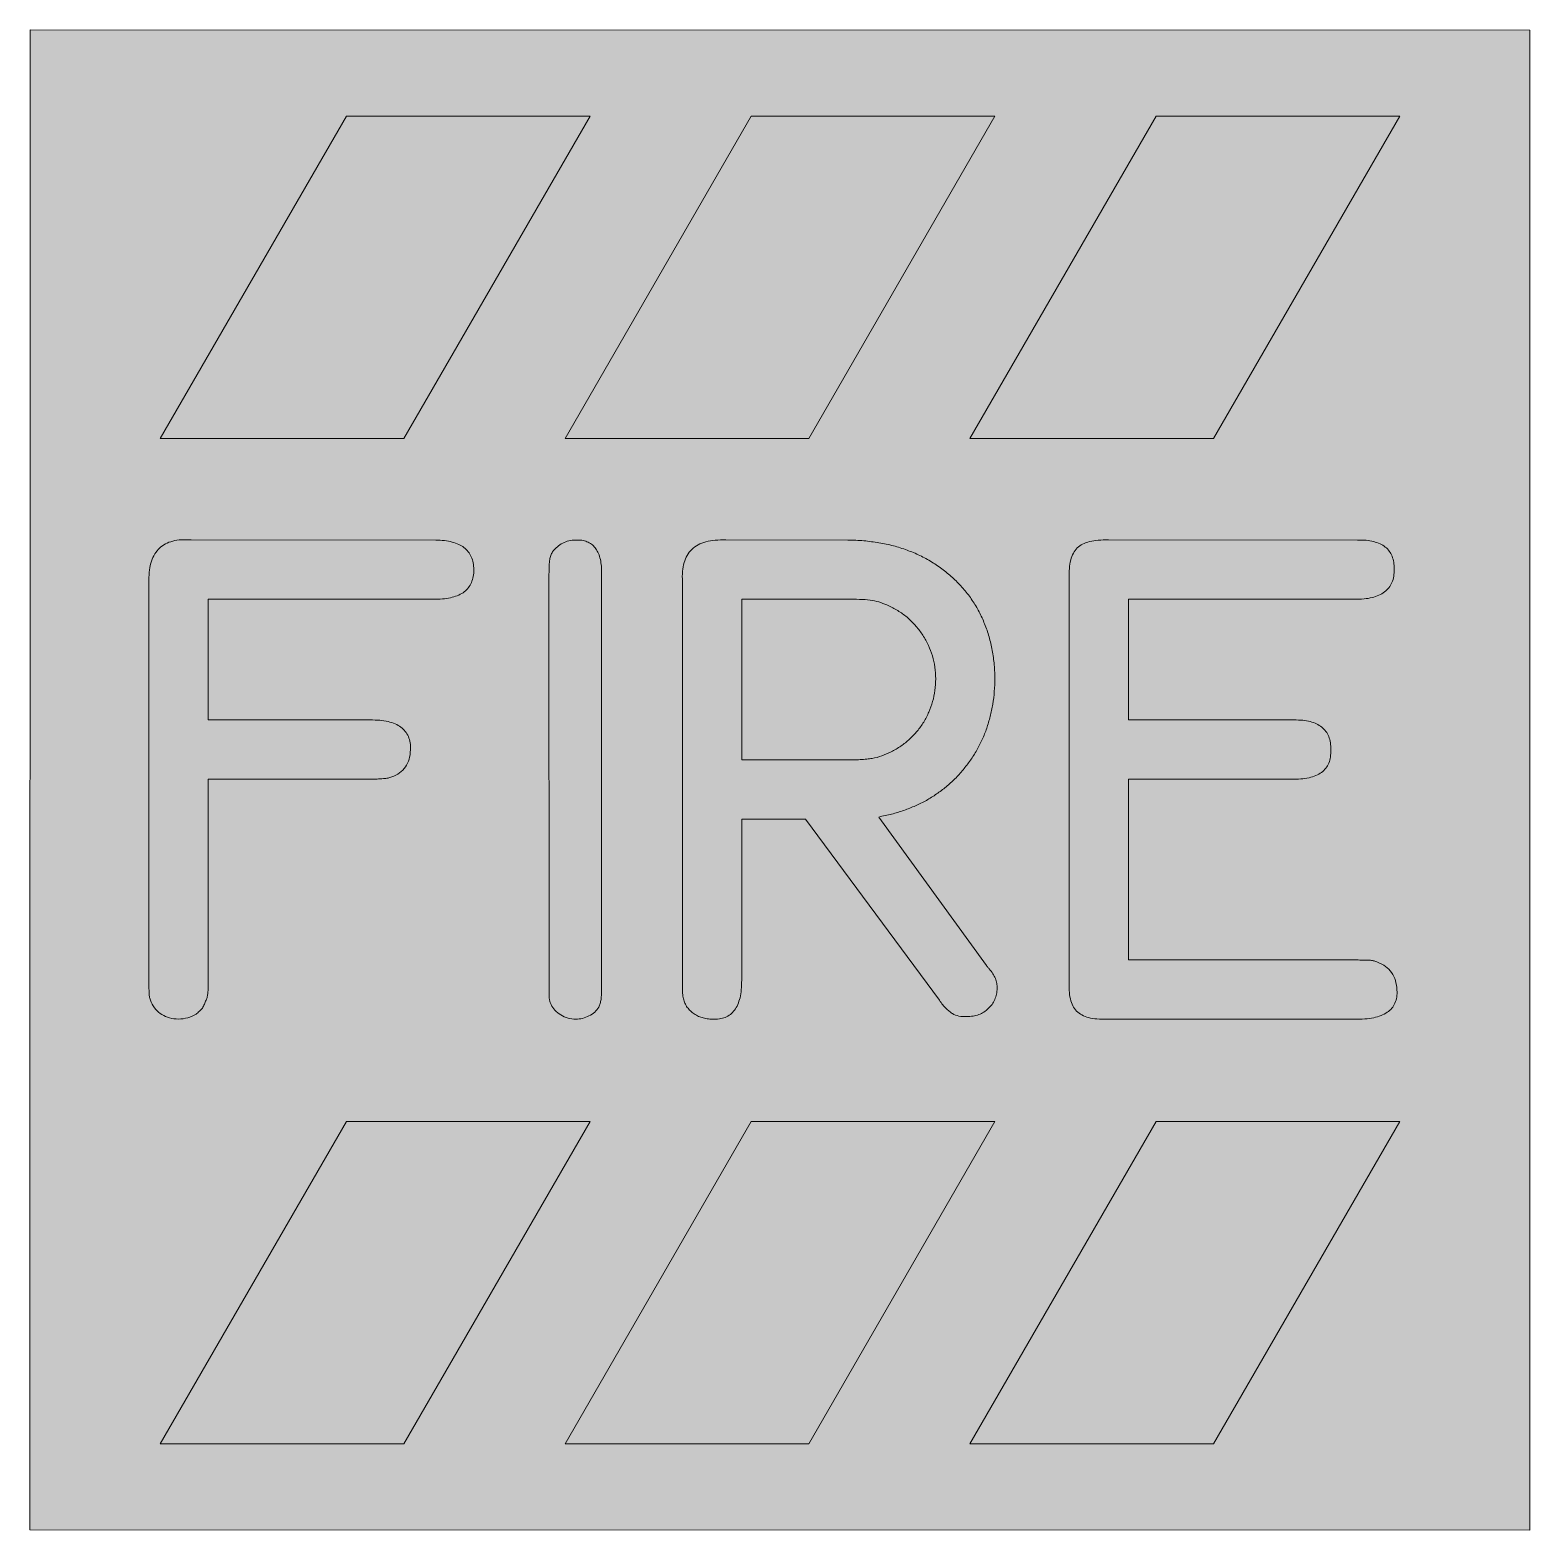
# Model space of a CAD drawing. Header units: inches. Extents: x 96.3 to 114, y 139.7 to 157.4.
import ezdxf

# ---------------------------------------------------------------- set-up
doc = ezdxf.new("R2010")
doc.units = ezdxf.units.IN
doc.header["$MEASUREMENT"] = 0

# ---------------------------------------------------------------- blocks, each defined once
blk = doc.blocks.new('block 2')
at = {"true_color": 0xffffff}
h = blk.add_hatch(color=7, dxfattribs=at)
h.dxf.hatch_style = 2
h.paths.add_polyline_path([(113.992, 139.654), (113.993, 157.383), (96.264, 157.385), (96.262, 139.656)])
at = {"color": 7, "lineweight": 5, "true_color": 0xffffff}
blk.add_lwpolyline([(113.992, 139.654), (113.993, 157.383), (96.264, 157.385), (96.262, 139.656), (113.992, 139.654)], dxfattribs=at)
blk = doc.blocks.new('block 3')
at = {"color": 7, "lineweight": 5, "true_color": 0xffffff}
blk.add_lwpolyline([(109.573, 156.368), (112.453, 156.368), (110.253, 152.558), (107.373, 152.558), (109.573, 156.368)], dxfattribs=at)
blk = doc.blocks.new('block 4')
at = {"color": 7, "lineweight": 5, "true_color": 0xffffff}
blk.add_lwpolyline([(102.882, 156.368), (100.683, 152.558), (97.802, 152.558), (100.002, 156.368), (102.882, 156.368)], dxfattribs=at)
blk = doc.blocks.new('block 5')
at = {"color": 7, "lineweight": 5, "true_color": 0xffffff}
blk.add_open_spline([(102.438, 151.216), (102.456, 151.237), (102.475, 151.258), (102.496, 151.276), (102.515, 151.293), (102.537, 151.308), (102.56, 151.32), (102.583, 151.331), (102.607, 151.341), (102.633, 151.347), (102.659, 151.353), (102.686, 151.355), (102.713, 151.356), (102.737, 151.356), (102.761, 151.356), (102.784, 151.353), (102.805, 151.35), (102.826, 151.343), (102.846, 151.336), (102.864, 151.328), (102.882, 151.319), (102.899, 151.307), (102.915, 151.295), (102.929, 151.281), (102.942, 151.265), (102.955, 151.249), (102.966, 151.231), (102.975, 151.212), (102.985, 151.191), (102.993, 151.169), (103, 151.146), (103.007, 151.12), (103.011, 151.094), (103.014, 151.068), (103.018, 151.038), (103.019, 151.008), (103.019, 150.978), (103.019, 150.978), (103.019, 146.08), (103.019, 146.08), (103.019, 146.05), (103.02, 146.019), (103.018, 145.989), (103.017, 145.968), (103.015, 145.947), (103.012, 145.926), (103.01, 145.91), (103.006, 145.895), (103.002, 145.879), (102.998, 145.864), (102.992, 145.848), (102.986, 145.833), (102.971, 145.813), (102.956, 145.793), (102.938, 145.776), (102.918, 145.758), (102.895, 145.744), (102.87, 145.732), (102.845, 145.719), (102.82, 145.708), (102.793, 145.702), (102.767, 145.696), (102.74, 145.694), (102.713, 145.692), (102.682, 145.695), (102.651, 145.698), (102.622, 145.706), (102.592, 145.713), (102.563, 145.726), (102.537, 145.742), (102.511, 145.757), (102.487, 145.775), (102.468, 145.797), (102.45, 145.817), (102.436, 145.841), (102.422, 145.865), (102.417, 145.876), (102.412, 145.888), (102.408, 145.9), (102.405, 145.912), (102.403, 145.925), (102.401, 145.937), (102.399, 145.956), (102.399, 145.974), (102.399, 145.993), (102.398, 146.022), (102.399, 146.051), (102.399, 146.081), (102.399, 146.081), (102.397, 150.951), (102.397, 150.951), (102.398, 150.987), (102.398, 151.022), (102.4, 151.057), (102.401, 151.08), (102.402, 151.103), (102.406, 151.126), (102.409, 151.143), (102.412, 151.159), (102.418, 151.174), (102.424, 151.189), (102.431, 151.202), (102.438, 151.216)], degree=3, knots=[0, 0, 0, 0, 1, 1, 1, 2, 2, 2, 3, 3, 3, 4, 4, 4, 5, 5, 5, 6, 6, 6, 7, 7, 7, 8, 8, 8, 9, 9, 9, 10, 10, 10, 11, 11, 11, 12, 12, 12, 13, 13, 13, 14, 14, 14, 15, 15, 15, 16, 16, 16, 17, 17, 17, 18, 18, 18, 19, 19, 19, 20, 20, 20, 21, 21, 21, 22, 22, 22, 23, 23, 23, 24, 24, 24, 25, 25, 25, 26, 26, 26, 27, 27, 27, 28, 28, 28, 29, 29, 29, 30, 30, 30, 31, 31, 31, 32, 32, 32, 33, 33, 33, 34, 34, 34, 34], dxfattribs=at)
blk = doc.blocks.new('block 6')
at = {"color": 7, "lineweight": 5, "true_color": 0xffffff}
blk.add_open_spline([(108.547, 146.156), (108.547, 146.156), (108.546, 150.902), (108.546, 150.902), (108.545, 150.941), (108.545, 150.981), (108.548, 151.02), (108.551, 151.054), (108.557, 151.087), (108.565, 151.12), (108.573, 151.148), (108.582, 151.176), (108.596, 151.201), (108.608, 151.224), (108.623, 151.245), (108.642, 151.263), (108.66, 151.281), (108.682, 151.295), (108.704, 151.307), (108.731, 151.321), (108.759, 151.331), (108.787, 151.338), (108.82, 151.346), (108.854, 151.351), (108.888, 151.354), (108.929, 151.357), (108.97, 151.357), (109.01, 151.358), (109.01, 151.358), (111.953, 151.356), (111.953, 151.356), (111.988, 151.356), (112.023, 151.356), (112.057, 151.353), (112.087, 151.35), (112.116, 151.344), (112.146, 151.337), (112.171, 151.33), (112.197, 151.322), (112.221, 151.311), (112.243, 151.301), (112.263, 151.288), (112.282, 151.273), (112.3, 151.259), (112.316, 151.243), (112.329, 151.225), (112.343, 151.206), (112.354, 151.186), (112.362, 151.164), (112.372, 151.142), (112.378, 151.118), (112.382, 151.094), (112.386, 151.067), (112.387, 151.039), (112.387, 151.012), (112.387, 150.983), (112.386, 150.955), (112.382, 150.927), (112.378, 150.902), (112.371, 150.877), (112.361, 150.854), (112.352, 150.832), (112.34, 150.811), (112.325, 150.792), (112.311, 150.774), (112.294, 150.757), (112.275, 150.743), (112.254, 150.727), (112.232, 150.714), (112.208, 150.704), (112.182, 150.692), (112.155, 150.683), (112.127, 150.677), (112.096, 150.669), (112.063, 150.663), (112.031, 150.661), (111.994, 150.657), (111.957, 150.658), (111.919, 150.658), (111.919, 150.658), (109.246, 150.658), (109.246, 150.658), (109.246, 150.658), (109.246, 149.229), (109.246, 149.229), (109.246, 149.229), (111.203, 149.229), (111.203, 149.229), (111.238, 149.229), (111.273, 149.229), (111.307, 149.226), (111.337, 149.223), (111.366, 149.218), (111.396, 149.21), (111.421, 149.203), (111.447, 149.194), (111.471, 149.183), (111.493, 149.172), (111.513, 149.16), (111.532, 149.144), (111.55, 149.13), (111.567, 149.113), (111.58, 149.094), (111.594, 149.075), (111.605, 149.054), (111.614, 149.032), (111.623, 149.009), (111.63, 148.985), (111.633, 148.96), (111.637, 148.932), (111.638, 148.903), (111.638, 148.875), (111.638, 148.847), (111.638, 148.819), (111.634, 148.791), (111.631, 148.767), (111.625, 148.742), (111.615, 148.72), (111.606, 148.698), (111.594, 148.678), (111.579, 148.659), (111.565, 148.641), (111.547, 148.624), (111.529, 148.61), (111.508, 148.595), (111.486, 148.583), (111.462, 148.573), (111.436, 148.562), (111.409, 148.554), (111.381, 148.547), (111.349, 148.54), (111.316, 148.535), (111.283, 148.532), (111.246, 148.529), (111.208, 148.53), (111.17, 148.53), (111.17, 148.53), (109.246, 148.53), (109.246, 148.53), (109.246, 148.53), (109.246, 146.392), (109.246, 146.392), (109.246, 146.392), (111.961, 146.392), (111.961, 146.392), (111.991, 146.391), (112.021, 146.391), (112.051, 146.391), (112.07, 146.39), (112.089, 146.39), (112.109, 146.388), (112.123, 146.387), (112.137, 146.385), (112.151, 146.381), (112.164, 146.377), (112.178, 146.371), (112.191, 146.366), (112.224, 146.351), (112.258, 146.335), (112.287, 146.314), (112.314, 146.295), (112.338, 146.27), (112.357, 146.243), (112.377, 146.215), (112.392, 146.183), (112.402, 146.15), (112.413, 146.114), (112.417, 146.075), (112.421, 146.037), (112.422, 146.009), (112.422, 145.981), (112.418, 145.953), (112.414, 145.929), (112.407, 145.905), (112.397, 145.882), (112.387, 145.86), (112.374, 145.84), (112.359, 145.822), (112.343, 145.803), (112.324, 145.787), (112.304, 145.774), (112.282, 145.758), (112.258, 145.745), (112.233, 145.735), (112.205, 145.724), (112.175, 145.716), (112.146, 145.71), (112.111, 145.702), (112.076, 145.697), (112.041, 145.695), (112.001, 145.692), (111.96, 145.692), (111.919, 145.692), (111.919, 145.692), (108.993, 145.692), (108.993, 145.692), (108.953, 145.692), (108.914, 145.692), (108.874, 145.695), (108.841, 145.697), (108.807, 145.702), (108.775, 145.711), (108.747, 145.718), (108.72, 145.728), (108.695, 145.742), (108.672, 145.754), (108.651, 145.769), (108.633, 145.787), (108.615, 145.805), (108.6, 145.827), (108.589, 145.85), (108.576, 145.876), (108.567, 145.904), (108.56, 145.932), (108.553, 145.966), (108.548, 145.999), (108.546, 146.033), (108.543, 146.074), (108.545, 146.115), (108.547, 146.156)], degree=3, knots=[0, 0, 0, 0, 1, 1, 1, 2, 2, 2, 3, 3, 3, 4, 4, 4, 5, 5, 5, 6, 6, 6, 7, 7, 7, 8, 8, 8, 9, 9, 9, 10, 10, 10, 11, 11, 11, 12, 12, 12, 13, 13, 13, 14, 14, 14, 15, 15, 15, 16, 16, 16, 17, 17, 17, 18, 18, 18, 19, 19, 19, 20, 20, 20, 21, 21, 21, 22, 22, 22, 23, 23, 23, 24, 24, 24, 25, 25, 25, 26, 26, 26, 27, 27, 27, 28, 28, 28, 29, 29, 29, 30, 30, 30, 31, 31, 31, 32, 32, 32, 33, 33, 33, 34, 34, 34, 35, 35, 35, 36, 36, 36, 37, 37, 37, 38, 38, 38, 39, 39, 39, 40, 40, 40, 41, 41, 41, 42, 42, 42, 43, 43, 43, 44, 44, 44, 45, 45, 45, 46, 46, 46, 47, 47, 47, 48, 48, 48, 49, 49, 49, 50, 50, 50, 51, 51, 51, 52, 52, 52, 53, 53, 53, 54, 54, 54, 55, 55, 55, 56, 56, 56, 57, 57, 57, 58, 58, 58, 59, 59, 59, 60, 60, 60, 61, 61, 61, 62, 62, 62, 63, 63, 63, 64, 64, 64, 65, 65, 65, 66, 66, 66, 67, 67, 67, 68, 68, 68, 69, 69, 69, 70, 70, 70, 71, 71, 71, 72, 72, 72, 73, 73, 73, 73], dxfattribs=at)
blk = doc.blocks.new('block 7')
at = {"color": 7, "lineweight": 5, "true_color": 0xffffff}
blk.add_lwpolyline([(102.588, 140.671), (104.787, 144.481), (107.668, 144.481), (105.468, 140.671), (102.588, 140.671)], dxfattribs=at)
blk = doc.blocks.new('block 8')
at = {"color": 7, "lineweight": 5, "true_color": 0xffffff}
blk.add_lwpolyline([(102.882, 144.481), (100.683, 140.671), (97.802, 140.671), (100.002, 144.481), (102.882, 144.481)], dxfattribs=at)
blk = doc.blocks.new('block 9')
at = {"color": 7, "lineweight": 5, "true_color": 0xffffff}
blk.add_lwpolyline([(109.573, 144.481), (112.453, 144.481), (110.253, 140.671), (107.373, 140.671), (109.573, 144.481)], dxfattribs=at)
blk = doc.blocks.new('block 10')
at = {"color": 7, "lineweight": 5, "true_color": 0xffffff}
blk.add_open_spline([(103.975, 146.186), (103.975, 146.186), (103.974, 150.866), (103.974, 150.866), (103.973, 150.906), (103.972, 150.946), (103.975, 150.986), (103.978, 151.021), (103.984, 151.056), (103.994, 151.089), (104.002, 151.119), (104.015, 151.148), (104.03, 151.175), (104.046, 151.201), (104.064, 151.225), (104.086, 151.246), (104.108, 151.267), (104.133, 151.284), (104.16, 151.299), (104.189, 151.314), (104.219, 151.326), (104.251, 151.334), (104.287, 151.344), (104.324, 151.351), (104.361, 151.354), (104.403, 151.358), (104.446, 151.358), (104.489, 151.358), (104.489, 151.358), (105.93, 151.356), (105.93, 151.356), (105.993, 151.354), (106.055, 151.352), (106.118, 151.347), (106.178, 151.341), (106.238, 151.333), (106.298, 151.323), (106.355, 151.314), (106.413, 151.302), (106.469, 151.288), (106.523, 151.273), (106.577, 151.256), (106.629, 151.237), (106.681, 151.218), (106.731, 151.197), (106.781, 151.173), (106.83, 151.149), (106.877, 151.124), (106.924, 151.095), (106.969, 151.067), (107.014, 151.037), (107.057, 151.004), (107.099, 150.971), (107.14, 150.936), (107.18, 150.9), (107.219, 150.863), (107.256, 150.824), (107.292, 150.784), (107.326, 150.744), (107.359, 150.703), (107.389, 150.659), (107.419, 150.617), (107.447, 150.572), (107.472, 150.526), (107.497, 150.48), (107.519, 150.432), (107.539, 150.383), (107.56, 150.334), (107.578, 150.283), (107.594, 150.232), (107.609, 150.179), (107.622, 150.126), (107.633, 150.072), (107.644, 150.016), (107.652, 149.96), (107.658, 149.903), (107.663, 149.844), (107.666, 149.784), (107.669, 149.725), (107.667, 149.672), (107.665, 149.619), (107.661, 149.567), (107.657, 149.516), (107.651, 149.466), (107.643, 149.415), (107.635, 149.367), (107.624, 149.318), (107.612, 149.27), (107.6, 149.223), (107.587, 149.177), (107.571, 149.131), (107.556, 149.086), (107.538, 149.042), (107.518, 148.999), (107.499, 148.956), (107.478, 148.913), (107.454, 148.872), (107.431, 148.831), (107.405, 148.792), (107.378, 148.753), (107.351, 148.714), (107.322, 148.676), (107.292, 148.64), (107.261, 148.603), (107.229, 148.567), (107.196, 148.534), (107.162, 148.5), (107.127, 148.469), (107.091, 148.439), (107.055, 148.409), (107.017, 148.381), (106.978, 148.354), (106.939, 148.327), (106.899, 148.302), (106.858, 148.279), (106.816, 148.255), (106.773, 148.234), (106.729, 148.215), (106.684, 148.195), (106.639, 148.177), (106.592, 148.16), (106.544, 148.144), (106.496, 148.129), (106.447, 148.116), (106.397, 148.103), (106.346, 148.093), (106.295, 148.082), (106.295, 148.082), (107.569, 146.328), (107.569, 146.328), (107.572, 146.322), (107.576, 146.316), (107.58, 146.311), (107.587, 146.302), (107.594, 146.294), (107.602, 146.286), (107.617, 146.267), (107.631, 146.249), (107.644, 146.229), (107.656, 146.211), (107.666, 146.192), (107.674, 146.173), (107.681, 146.154), (107.686, 146.134), (107.69, 146.115), (107.693, 146.096), (107.694, 146.077), (107.695, 146.058), (107.693, 146.034), (107.692, 146.011), (107.687, 145.988), (107.683, 145.966), (107.675, 145.944), (107.666, 145.924), (107.657, 145.904), (107.647, 145.885), (107.634, 145.867), (107.621, 145.849), (107.606, 145.832), (107.59, 145.817), (107.574, 145.801), (107.556, 145.788), (107.537, 145.776), (107.518, 145.764), (107.498, 145.754), (107.477, 145.746), (107.455, 145.739), (107.433, 145.733), (107.41, 145.729), (107.386, 145.725), (107.361, 145.724), (107.336, 145.722), (107.305, 145.722), (107.273, 145.723), (107.243, 145.729), (107.215, 145.735), (107.189, 145.744), (107.165, 145.759), (107.152, 145.766), (107.141, 145.775), (107.129, 145.785), (107.116, 145.796), (107.103, 145.807), (107.091, 145.819), (107.077, 145.833), (107.064, 145.847), (107.052, 145.862), (107.038, 145.879), (107.025, 145.898), (107.012, 145.916), (107.012, 145.916), (105.428, 148.057), (105.428, 148.057), (105.428, 148.057), (104.675, 148.057), (104.675, 148.057), (104.675, 148.057), (104.675, 146.152), (104.675, 146.152), (104.674, 146.115), (104.673, 146.078), (104.67, 146.041), (104.667, 146.009), (104.662, 145.976), (104.655, 145.945), (104.648, 145.917), (104.639, 145.89), (104.628, 145.865), (104.617, 145.842), (104.605, 145.82), (104.59, 145.799), (104.576, 145.781), (104.56, 145.763), (104.542, 145.749), (104.523, 145.735), (104.503, 145.723), (104.481, 145.714), (104.459, 145.705), (104.435, 145.699), (104.411, 145.696), (104.384, 145.692), (104.356, 145.692), (104.329, 145.692), (104.308, 145.693), (104.286, 145.694), (104.266, 145.697), (104.246, 145.7), (104.226, 145.705), (104.207, 145.711), (104.188, 145.716), (104.17, 145.723), (104.152, 145.732), (104.135, 145.74), (104.118, 145.751), (104.102, 145.762), (104.087, 145.774), (104.072, 145.786), (104.059, 145.799), (104.046, 145.813), (104.035, 145.828), (104.024, 145.844), (104.014, 145.859), (104.005, 145.876), (103.998, 145.893), (103.991, 145.911), (103.987, 145.93), (103.982, 145.948), (103.981, 145.959), (103.979, 145.97), (103.978, 145.98), (103.976, 145.994), (103.976, 146.007), (103.975, 146.02), (103.974, 146.041), (103.974, 146.063), (103.974, 146.084), (103.974, 146.118), (103.974, 146.152), (103.975, 146.186)], degree=3, knots=[0, 0, 0, 0, 1, 1, 1, 2, 2, 2, 3, 3, 3, 4, 4, 4, 5, 5, 5, 6, 6, 6, 7, 7, 7, 8, 8, 8, 9, 9, 9, 10, 10, 10, 11, 11, 11, 12, 12, 12, 13, 13, 13, 14, 14, 14, 15, 15, 15, 16, 16, 16, 17, 17, 17, 18, 18, 18, 19, 19, 19, 20, 20, 20, 21, 21, 21, 22, 22, 22, 23, 23, 23, 24, 24, 24, 25, 25, 25, 26, 26, 26, 27, 27, 27, 28, 28, 28, 29, 29, 29, 30, 30, 30, 31, 31, 31, 32, 32, 32, 33, 33, 33, 34, 34, 34, 35, 35, 35, 36, 36, 36, 37, 37, 37, 38, 38, 38, 39, 39, 39, 40, 40, 40, 41, 41, 41, 42, 42, 42, 43, 43, 43, 44, 44, 44, 45, 45, 45, 46, 46, 46, 47, 47, 47, 48, 48, 48, 49, 49, 49, 50, 50, 50, 51, 51, 51, 52, 52, 52, 53, 53, 53, 54, 54, 54, 55, 55, 55, 56, 56, 56, 57, 57, 57, 58, 58, 58, 59, 59, 59, 60, 60, 60, 61, 61, 61, 62, 62, 62, 63, 63, 63, 64, 64, 64, 65, 65, 65, 66, 66, 66, 67, 67, 67, 68, 68, 68, 69, 69, 69, 70, 70, 70, 71, 71, 71, 72, 72, 72, 73, 73, 73, 74, 74, 74, 75, 75, 75, 76, 76, 76, 77, 77, 77, 78, 78, 78, 79, 79, 79, 80, 80, 80, 81, 81, 81, 82, 82, 82, 83, 83, 83, 84, 84, 84, 85, 85, 85, 86, 86, 86, 86], dxfattribs=at)
blk = doc.blocks.new('block 11')
at = {"color": 7, "lineweight": 5, "true_color": 0xffffff}
blk.add_open_spline([(97.669, 146.151), (97.669, 146.151), (97.668, 150.882), (97.668, 150.882), (97.669, 150.923), (97.67, 150.963), (97.675, 151.003), (97.68, 151.038), (97.687, 151.073), (97.699, 151.106), (97.709, 151.136), (97.722, 151.165), (97.738, 151.191), (97.754, 151.217), (97.772, 151.24), (97.794, 151.26), (97.815, 151.28), (97.838, 151.297), (97.864, 151.311), (97.891, 151.325), (97.919, 151.335), (97.949, 151.343), (97.982, 151.352), (98.017, 151.357), (98.051, 151.359), (98.09, 151.361), (98.13, 151.359), (98.169, 151.358), (98.169, 151.358), (101.059, 151.356), (101.059, 151.356), (101.093, 151.355), (101.128, 151.353), (101.162, 151.349), (101.193, 151.345), (101.223, 151.34), (101.253, 151.332), (101.279, 151.325), (101.305, 151.316), (101.33, 151.305), (101.352, 151.294), (101.373, 151.282), (101.392, 151.267), (101.411, 151.252), (101.427, 151.236), (101.442, 151.217), (101.456, 151.199), (101.469, 151.178), (101.479, 151.157), (101.489, 151.135), (101.496, 151.111), (101.501, 151.087), (101.506, 151.06), (101.508, 151.034), (101.509, 151.007), (101.508, 150.979), (101.507, 150.951), (101.502, 150.924), (101.497, 150.9), (101.49, 150.877), (101.48, 150.854), (101.471, 150.833), (101.459, 150.812), (101.445, 150.794), (101.431, 150.775), (101.415, 150.759), (101.396, 150.744), (101.376, 150.729), (101.355, 150.717), (101.332, 150.706), (101.307, 150.695), (101.281, 150.686), (101.254, 150.679), (101.224, 150.671), (101.194, 150.665), (101.163, 150.662), (101.129, 150.658), (101.094, 150.658), (101.059, 150.658), (101.059, 150.658), (98.369, 150.658), (98.369, 150.658), (98.369, 150.658), (98.369, 149.229), (98.369, 149.229), (98.369, 149.229), (100.284, 149.229), (100.284, 149.229), (100.322, 149.229), (100.36, 149.229), (100.397, 149.226), (100.43, 149.223), (100.463, 149.217), (100.496, 149.21), (100.524, 149.203), (100.553, 149.194), (100.58, 149.183), (100.603, 149.172), (100.626, 149.16), (100.646, 149.144), (100.665, 149.13), (100.683, 149.113), (100.698, 149.094), (100.713, 149.075), (100.725, 149.054), (100.735, 149.032), (100.745, 149.009), (100.752, 148.985), (100.756, 148.96), (100.76, 148.932), (100.76, 148.903), (100.761, 148.875), (100.757, 148.837), (100.753, 148.8), (100.743, 148.764), (100.734, 148.732), (100.72, 148.701), (100.701, 148.674), (100.683, 148.647), (100.659, 148.623), (100.632, 148.604), (100.604, 148.583), (100.571, 148.569), (100.539, 148.555), (100.524, 148.551), (100.509, 148.546), (100.495, 148.543), (100.477, 148.54), (100.459, 148.538), (100.44, 148.536), (100.415, 148.534), (100.39, 148.532), (100.365, 148.531), (100.33, 148.53), (100.294, 148.53), (100.259, 148.53), (100.259, 148.53), (98.369, 148.53), (98.369, 148.53), (98.369, 148.53), (98.369, 146.15), (98.369, 146.15), (98.368, 146.12), (98.368, 146.091), (98.368, 146.061), (98.367, 146.041), (98.367, 146.021), (98.365, 146.001), (98.364, 145.987), (98.361, 145.973), (98.358, 145.96), (98.354, 145.945), (98.348, 145.931), (98.343, 145.918), (98.337, 145.901), (98.331, 145.885), (98.324, 145.868), (98.318, 145.853), (98.31, 145.838), (98.3, 145.824), (98.29, 145.81), (98.278, 145.798), (98.265, 145.786), (98.252, 145.774), (98.239, 145.763), (98.225, 145.753), (98.195, 145.732), (98.162, 145.717), (98.127, 145.708), (98.092, 145.699), (98.055, 145.696), (98.018, 145.692), (97.982, 145.695), (97.945, 145.699), (97.911, 145.708), (97.88, 145.717), (97.85, 145.731), (97.822, 145.748), (97.795, 145.764), (97.77, 145.784), (97.749, 145.808), (97.727, 145.833), (97.711, 145.862), (97.694, 145.892), (97.688, 145.907), (97.683, 145.923), (97.679, 145.939), (97.675, 145.954), (97.673, 145.97), (97.672, 145.985), (97.67, 146.007), (97.669, 146.029), (97.669, 146.051), (97.669, 146.084), (97.669, 146.118), (97.669, 146.151)], degree=3, knots=[0, 0, 0, 0, 1, 1, 1, 2, 2, 2, 3, 3, 3, 4, 4, 4, 5, 5, 5, 6, 6, 6, 7, 7, 7, 8, 8, 8, 9, 9, 9, 10, 10, 10, 11, 11, 11, 12, 12, 12, 13, 13, 13, 14, 14, 14, 15, 15, 15, 16, 16, 16, 17, 17, 17, 18, 18, 18, 19, 19, 19, 20, 20, 20, 21, 21, 21, 22, 22, 22, 23, 23, 23, 24, 24, 24, 25, 25, 25, 26, 26, 26, 27, 27, 27, 28, 28, 28, 29, 29, 29, 30, 30, 30, 31, 31, 31, 32, 32, 32, 33, 33, 33, 34, 34, 34, 35, 35, 35, 36, 36, 36, 37, 37, 37, 38, 38, 38, 39, 39, 39, 40, 40, 40, 41, 41, 41, 42, 42, 42, 43, 43, 43, 44, 44, 44, 45, 45, 45, 46, 46, 46, 47, 47, 47, 48, 48, 48, 49, 49, 49, 50, 50, 50, 51, 51, 51, 52, 52, 52, 53, 53, 53, 54, 54, 54, 55, 55, 55, 56, 56, 56, 57, 57, 57, 58, 58, 58, 59, 59, 59, 60, 60, 60, 61, 61, 61, 62, 62, 62, 63, 63, 63, 64, 64, 64, 65, 65, 65, 65], dxfattribs=at)
blk = doc.blocks.new('block 12')
at = {"color": 7, "lineweight": 5, "true_color": 0xffffff}
blk.add_lwpolyline([(102.588, 152.558), (104.787, 156.368), (107.668, 156.368), (105.468, 152.558), (102.588, 152.558)], dxfattribs=at)
blk = doc.blocks.new('block 13')
at = {"true_color": 0xffffff}
h = blk.add_hatch(color=7, dxfattribs=at)
h.dxf.hatch_style = 2
edge = h.paths.add_edge_path()
edge.add_spline(control_points=[(105.957, 150.658), (105.957, 150.658), (104.675, 150.658), (104.675, 150.658), (104.675, 150.658), (104.675, 148.757), (104.675, 148.757), (104.675, 148.757), (105.895, 148.757), (105.895, 148.757), (105.927, 148.756), (105.959, 148.756), (105.991, 148.757), (106.02, 148.757), (106.049, 148.758), (106.077, 148.76), (106.103, 148.762), (106.128, 148.764), (106.153, 148.766), (106.174, 148.769), (106.195, 148.771), (106.217, 148.775), (106.256, 148.782), (106.295, 148.791), (106.332, 148.805), (106.37, 148.818), (106.405, 148.835), (106.441, 148.853), (106.48, 148.874), (106.52, 148.895), (106.557, 148.92), (106.593, 148.945), (106.627, 148.973), (106.659, 149.003), (106.691, 149.032), (106.721, 149.063), (106.749, 149.096), (106.777, 149.131), (106.803, 149.167), (106.826, 149.205), (106.849, 149.243), (106.87, 149.282), (106.888, 149.323), (106.905, 149.363), (106.92, 149.405), (106.932, 149.447), (106.944, 149.49), (106.954, 149.534), (106.959, 149.578), (106.965, 149.624), (106.967, 149.67), (106.969, 149.716), (106.967, 149.762), (106.964, 149.808), (106.958, 149.854), (106.952, 149.898), (106.943, 149.943), (106.93, 149.986), (106.917, 150.028), (106.9, 150.07), (106.882, 150.11), (106.863, 150.151), (106.841, 150.191), (106.816, 150.23), (106.792, 150.268), (106.765, 150.304), (106.735, 150.338), (106.706, 150.372), (106.675, 150.403), (106.642, 150.433), (106.608, 150.462), (106.572, 150.489), (106.534, 150.513), (106.496, 150.537), (106.455, 150.557), (106.415, 150.578), (106.384, 150.592), (106.352, 150.605), (106.32, 150.616), (106.288, 150.627), (106.255, 150.635), (106.222, 150.641), (106.183, 150.648), (106.144, 150.651), (106.105, 150.653), (106.055, 150.656), (106.006, 150.657), (105.957, 150.658)], knot_values=[0, 0, 0, 0, 1, 1, 1, 2, 2, 2, 3, 3, 3, 4, 4, 4, 5, 5, 5, 6, 6, 6, 7, 7, 7, 8, 8, 8, 9, 9, 9, 10, 10, 10, 11, 11, 11, 12, 12, 12, 13, 13, 13, 14, 14, 14, 15, 15, 15, 16, 16, 16, 17, 17, 17, 18, 18, 18, 19, 19, 19, 20, 20, 20, 21, 21, 21, 22, 22, 22, 23, 23, 23, 24, 24, 24, 25, 25, 25, 26, 26, 26, 27, 27, 27, 28, 28, 28, 29, 29, 29, 29], degree=3, periodic=1)
at = {"color": 7, "lineweight": 5, "true_color": 0xffffff}
blk.add_open_spline([(105.957, 150.658), (105.957, 150.658), (104.675, 150.658), (104.675, 150.658), (104.675, 150.658), (104.675, 148.757), (104.675, 148.757), (104.675, 148.757), (105.895, 148.757), (105.895, 148.757), (105.927, 148.756), (105.959, 148.756), (105.991, 148.757), (106.02, 148.757), (106.049, 148.758), (106.077, 148.76), (106.103, 148.762), (106.128, 148.764), (106.153, 148.766), (106.174, 148.769), (106.195, 148.771), (106.217, 148.775), (106.256, 148.782), (106.295, 148.791), (106.332, 148.805), (106.37, 148.818), (106.405, 148.835), (106.441, 148.853), (106.48, 148.874), (106.52, 148.895), (106.557, 148.92), (106.593, 148.945), (106.627, 148.973), (106.659, 149.003), (106.691, 149.032), (106.721, 149.063), (106.749, 149.096), (106.777, 149.131), (106.803, 149.167), (106.826, 149.205), (106.849, 149.243), (106.87, 149.282), (106.888, 149.323), (106.905, 149.363), (106.92, 149.405), (106.932, 149.447), (106.944, 149.49), (106.954, 149.534), (106.959, 149.578), (106.965, 149.624), (106.967, 149.67), (106.969, 149.716), (106.967, 149.762), (106.964, 149.808), (106.958, 149.854), (106.952, 149.898), (106.943, 149.943), (106.93, 149.986), (106.917, 150.028), (106.9, 150.07), (106.882, 150.11), (106.863, 150.151), (106.841, 150.191), (106.816, 150.23), (106.792, 150.268), (106.765, 150.304), (106.735, 150.338), (106.706, 150.372), (106.675, 150.403), (106.642, 150.433), (106.608, 150.462), (106.572, 150.489), (106.534, 150.513), (106.496, 150.537), (106.455, 150.557), (106.415, 150.578), (106.384, 150.592), (106.352, 150.605), (106.32, 150.616), (106.288, 150.627), (106.255, 150.635), (106.222, 150.641), (106.183, 150.648), (106.144, 150.651), (106.105, 150.653), (106.055, 150.656), (106.006, 150.657), (105.957, 150.658)], degree=3, knots=[0, 0, 0, 0, 1, 1, 1, 2, 2, 2, 3, 3, 3, 4, 4, 4, 5, 5, 5, 6, 6, 6, 7, 7, 7, 8, 8, 8, 9, 9, 9, 10, 10, 10, 11, 11, 11, 12, 12, 12, 13, 13, 13, 14, 14, 14, 15, 15, 15, 16, 16, 16, 17, 17, 17, 18, 18, 18, 19, 19, 19, 20, 20, 20, 21, 21, 21, 22, 22, 22, 23, 23, 23, 24, 24, 24, 25, 25, 25, 26, 26, 26, 27, 27, 27, 28, 28, 28, 29, 29, 29, 29], dxfattribs=at)

msp = doc.modelspace()

# ---------------------------------------------------------------- block references
for name in ['block 2', 'block 4', 'block 12', 'block 3', 'block 11', 'block 5', 'block 10', 'block 6', 'block 13', 'block 8', 'block 7', 'block 9']:
    msp.add_blockref(name, (0, 0))

doc.saveas('drawing.dxf')
